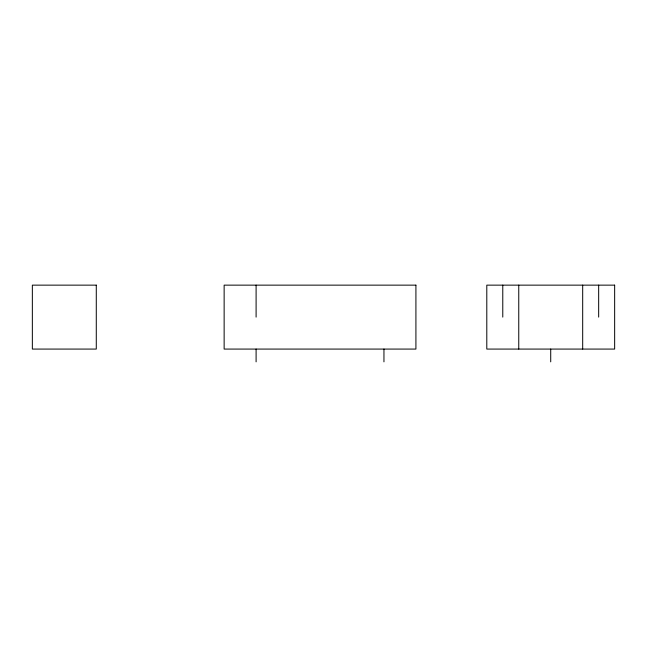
<?xml version="1.0" encoding="UTF-8"?>
<svg xmlns="http://www.w3.org/2000/svg" width="647" height="647" viewBox="0 0 647 647"><rect width="100%" height="100%" fill="white"/><g stroke="black" fill="none" stroke-linecap="round" stroke-linejoin="round"><path stroke-width="0.97" d="M598.669 285.141L598.669 317.111M582.688 285.141L582.688 349.073M550.718 349.073L550.718 361.859M518.757 285.141L518.757 349.073M502.776 285.141L502.776 317.111M383.954 349.073L383.954 361.859M256.099 285.141L256.099 317.111M256.099 349.073L256.099 361.859M96.282 285.141L32.35 285.141L32.35 349.073L96.282 349.073L96.282 285.141M415.916 285.141L224.137 285.141L224.137 349.073L415.916 349.073L415.916 285.141M614.65 285.141L486.795 285.141L486.795 349.073L614.65 349.073L614.65 285.141"/></g></svg>
